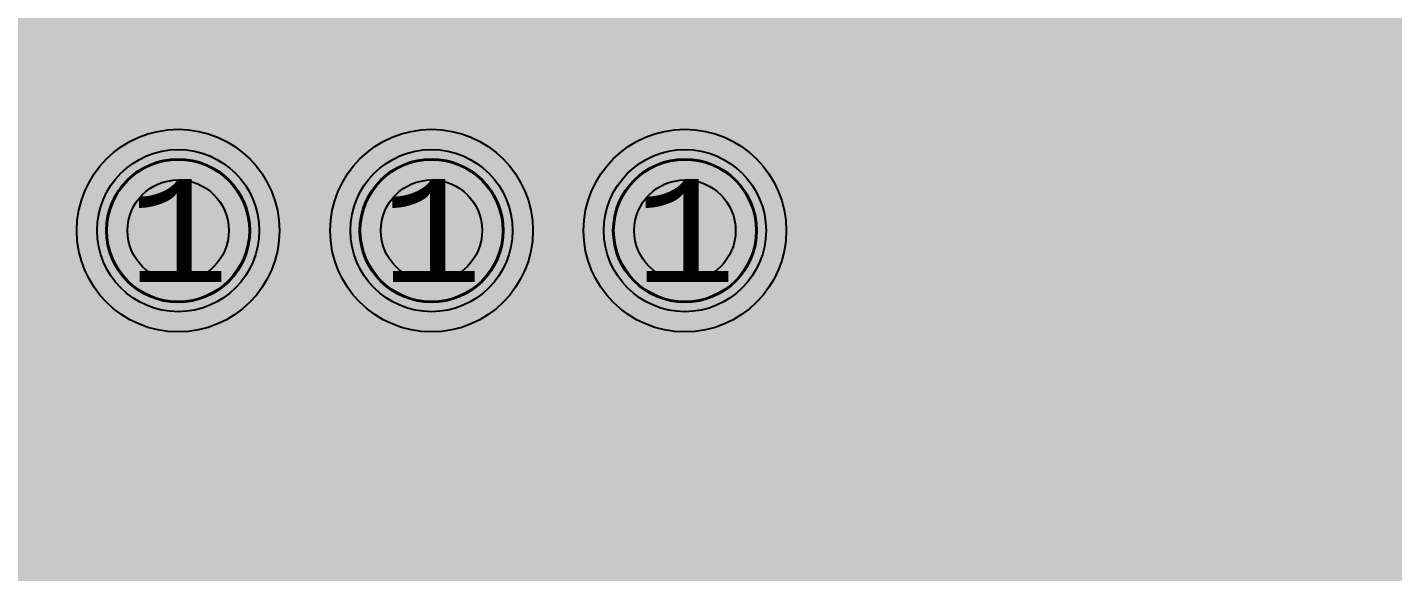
# Model space of a CAD drawing. Extents: x -28 to 199, y -61 to 255.
# Drawn here: x 68.26 to 74.99, y 210.82 to 213.5 of the extents above; entities that cross this region are included whole.
import ezdxf
from ezdxf.enums import TextEntityAlignment as Align

# ---------------------------------------------------------------- set-up
doc = ezdxf.new("R2010")
doc.units = 0
doc.header["$MEASUREMENT"] = 0
for name, color, linetype in [('ASSEMBLY_OUTLINES_BTM', 191, 'CONTINUOUS'), ('ASSEMBLY_PART_NUMBERS_BTM', 191, 'CONTINUOUS'), ('ASSEMBLY_PART_NUMBERS_TOP', 102, 'CONTINUOUS'), ('ASSEMBLY_REF_DES_BTM', 191, 'CONTINUOUS'), ('ASSEMBLY_REF_DES_TOP', 102, 'CONTINUOUS'), ('DRILL_DRAWING', 21, 'CONTINUOUS'), ('GENERATED_SILKSCREEN_BTM', 255, 'CONTINUOUS'), ('GENERATED_SILKSCREEN_TOP', 140, 'CONTINUOUS'), ('PART_HOLES_LAYER_2', 30, 'CONTINUOUS'), ('PART_HOLES_LAYER_3', 30, 'CONTINUOUS'), ('PART_HOLES_LAYER_BOTTOM', 30, 'CONTINUOUS'), ('PART_HOLES_LAYER_TOP', 30, 'CONTINUOUS'), ('PART_PADS_LAYER_2', 230, 'CONTINUOUS'), ('PART_PADS_LAYER_3', 81, 'CONTINUOUS'), ('PART_PADS_LAYER_BOTTOM', 10, 'CONTINUOUS'), ('PART_PADS_LAYER_TOP', 150, 'CONTINUOUS'), ('PIN_NUMBERS_BTM', 8, 'CONTINUOUS'), ('PIN_NUMBERS_TOP', 8, 'CONTINUOUS'), ('PLACEMENT_OUTLINES_BTM', 222, 'CONTINUOUS'), ('PLANE_SHAPES_LAYER_2', 230, 'CONTINUOUS'), ('PLANE_SHAPES_LAYER_3', 81, 'CONTINUOUS'), ('SILKSCREEN_OUTLINES_BTM', 211, 'CONTINUOUS'), ('SILKSCREEN_REF_DES_TOP', 150, 'CONTINUOUS'), ('SOLDERMASK_PADS_BTM', 12, 'CONTINUOUS'), ('SOLDERMASK_PADS_TOP', 180, 'CONTINUOUS'), ('TRACES_LAYER_BOTTOM', 10, 'CONTINUOUS'), ('TRACES_LAYER_TOP', 150, 'CONTINUOUS')]:
    doc.layers.add(name, color=color, linetype=linetype)
doc.styles.add('COURIER_NEW', font='COUR.TTF')
doc.styles.add('VERDANA', font='verdana.TTF')
doc.styles.add('VERIBEST_GERBER_0', font='txt')

msp = doc.modelspace()

# ---------------------------------------------------------------- hatches: boundary and pattern name
at = {"layer": 'ASSEMBLY_OUTLINES_BTM'}
h = msp.add_hatch(color=256, dxfattribs=at)
edge = h.paths.add_edge_path()
edge.add_arc((69, 212.5), 0.5, 0, 360)
h = msp.add_hatch(color=256, dxfattribs=at)
edge = h.paths.add_edge_path()
edge.add_arc((70.25, 212.5), 0.5, 0, 360)
h = msp.add_hatch(color=256, dxfattribs=at)
edge = h.paths.add_edge_path()
edge.add_arc((71.5, 212.5), 0.5, 0, 360)
at = {"layer": 'PART_HOLES_LAYER_2'}
h = msp.add_hatch(color=256, dxfattribs=at)
edge = h.paths.add_edge_path()
edge.add_arc((69, 212.5), 0.25, 0, 360)
h = msp.add_hatch(color=256, dxfattribs=at)
edge = h.paths.add_edge_path()
edge.add_arc((70.25, 212.5), 0.25, 0, 360)
h = msp.add_hatch(color=256, dxfattribs=at)
edge = h.paths.add_edge_path()
edge.add_arc((71.5, 212.5), 0.25, 0, 360)
at = {"layer": 'PART_HOLES_LAYER_3'}
h = msp.add_hatch(color=256, dxfattribs=at)
edge = h.paths.add_edge_path()
edge.add_arc((69, 212.5), 0.25, 0, 360)
h = msp.add_hatch(color=256, dxfattribs=at)
edge = h.paths.add_edge_path()
edge.add_arc((70.25, 212.5), 0.25, 0, 360)
h = msp.add_hatch(color=256, dxfattribs=at)
edge = h.paths.add_edge_path()
edge.add_arc((71.5, 212.5), 0.25, 0, 360)
at = {"layer": 'PART_HOLES_LAYER_BOTTOM'}
h = msp.add_hatch(color=256, dxfattribs=at)
edge = h.paths.add_edge_path()
edge.add_arc((69, 212.5), 0.25, 0, 360)
h = msp.add_hatch(color=256, dxfattribs=at)
edge = h.paths.add_edge_path()
edge.add_arc((70.25, 212.5), 0.25, 0, 360)
h = msp.add_hatch(color=256, dxfattribs=at)
edge = h.paths.add_edge_path()
edge.add_arc((71.5, 212.5), 0.25, 0, 360)
at = {"layer": 'PART_HOLES_LAYER_TOP'}
h = msp.add_hatch(color=256, dxfattribs=at)
edge = h.paths.add_edge_path()
edge.add_arc((69, 212.5), 0.25, 0, 360)
h = msp.add_hatch(color=256, dxfattribs=at)
edge = h.paths.add_edge_path()
edge.add_arc((70.25, 212.5), 0.25, 0, 360)
h = msp.add_hatch(color=256, dxfattribs=at)
edge = h.paths.add_edge_path()
edge.add_arc((71.5, 212.5), 0.25, 0, 360)
at = {"layer": 'PLANE_SHAPES_LAYER_2'}
h = msp.add_hatch(color=256, dxfattribs=at)
h.paths.add_polyline_path([(169.5, 129.25), (149.5, 129.25), (142.25, 122), (142.25, 90.5), (147.5, 90.5), (147.5, 80), (154, 80), (154, 69.25), (131.75, 69.25), (131.75, 73.25), (121.25, 73.25), (121.25, 81), (110.5, 81), (110.5, 125.75), (106.5, 125.75), (106.5, 128.75), (93.5, 128.75), (93.5, 120.25), (91.75, 120.25), (91.75, 121.5), (80, 121.5), (80, 118.25), (73.25, 118.25), (73.25, 124.5), (67.5, 124.5), (67.5, 128), (57.75, 128), (57.75, 120.25), (55.25, 120.25), (55.25, 121.5), (47.5, 121.5), (47.5, 119), (35, 119), (35, 134.75), (32.75, 134.75), (32.75, 159.75), (29.25, 159.75), (29.25, 175.25), (22.5, 175.25), (22.5, 195.25), (17.25, 195.25), (17.25, 198), (22.5, 198), (22.5, 216.5), (40.25, 216.5), (40.25, 235.5), (54.5, 235.5), (54.5, 254), (87.25, 254), (87.25, 236.25), (86.25, 236.25), (86.25, 228.75), (81, 228.75), (81, 218.75), (95.25, 218.75), (95.25, 194.5), (87, 194.5), (87, 172), (131.1, 172), (131.1, 208.75), (115.5, 208.75), (115.5, 213.75), (106.75, 213.75), (106.75, 218.75), (110.25, 222.25), (110.25, 226.25), (142.5, 226.25), (142.5, 221.5), (160.5, 221.5), (160.5, 240.75), (169.5, 240.75)])
h.paths.add_polyline_path([(35.5, 149.5), (41.75, 149.5), (41.75, 152), (39.25, 152), (39.25, 154), (37.75, 154), (37.75, 152), (35.5, 152)], flags=16)
h.paths.add_polyline_path([(37.5, 125.75), (37.5, 128.75), (42.75, 128.75), (42.75, 125.75)], flags=16)
h.paths.add_polyline_path([(52, 127.75), (52, 130.75), (54.25, 130.75), (54.25, 127.75)], flags=16)
h.paths.add_polyline_path([(50.75, 219.5), (50.75, 226.5), (71.75, 226.5), (71.75, 219.5)], flags=16)
h.paths.add_polyline_path([(66.5, 150.75), (66.5, 177.5), (72.25, 177.5), (72.25, 150.75)], flags=16)
h.paths.add_polyline_path([(47.25, 185.25), (73, 185.25), (73, 188.25), (70.25, 188.25), (70.25, 191), (47.25, 191)], flags=16)
h.paths.add_polyline_path([(84.5, 208), (84.5, 212.75), (85, 212.75), (85, 208)], flags=16)
h.paths.add_polyline_path([(61.5, 137.25), (87.75, 137.25), (87.75, 140.5), (84.75, 140.5), (84.75, 143), (61.5, 143)], flags=16)
h.paths.add_polyline_path([(88.75, 127), (88.75, 130), (91, 130), (91, 127)], flags=16)
h.paths.add_polyline_path([(85.5, 130.25), (85.5, 132.5), (91, 132.5), (91, 130.25)], flags=16)
h.paths.add_polyline_path([(108.75, 142.25), (135.75, 142.25), (135.75, 145.75), (132.25, 145.75), (132.25, 149), (108.75, 149)], flags=16)
h.paths.add_polyline_path([(114.25, 126.75), (140.75, 126.75), (140.75, 129.75), (137.25, 129.75), (137.25, 133), (114.25, 133)], flags=16)
h.paths.add_polyline_path([(155.25, 180.25), (166.25, 180.25), (166.25, 186.25), (152.25, 186.25), (152.25, 183), (155.25, 183)], flags=16)
at = {"layer": 'PLANE_SHAPES_LAYER_3'}
h = msp.add_hatch(color=256, dxfattribs=at)
h.paths.add_polyline_path([(169.5, 129.25), (149.5, 129.25), (142.25, 122), (142.25, 90.5), (147.5, 90.5), (147.5, 80), (154, 80), (154, 69.25), (131.75, 69.25), (131.75, 73.25), (121.25, 73.25), (121.25, 81), (110.5, 81), (110.5, 125.75), (106.5, 125.75), (106.5, 128.75), (93.5, 128.75), (93.5, 120.25), (91.75, 120.25), (91.75, 121.5), (80, 121.5), (80, 118.25), (73.25, 118.25), (73.25, 124.5), (67.5, 124.5), (67.5, 127.75), (58.25, 127.75), (58.25, 130.25), (88.75, 130.25), (88.75, 127), (91, 127), (91, 132.5), (55, 132.5), (55, 131.25), (52, 131.25), (52, 127.75), (55, 127.75), (55, 127.25), (57.75, 127.25), (57.75, 120.25), (55.25, 120.25), (55.25, 121.5), (47.5, 121.5), (47.5, 119), (35, 119), (35, 134.75), (32.75, 134.75), (32.75, 159.75), (29.25, 159.75), (29.25, 175.25), (22.5, 175.25), (22.5, 195.25), (17.25, 195.25), (17.25, 198), (22.5, 198), (22.5, 216.5), (40.25, 216.5), (40.25, 235.5), (54.5, 235.5), (54.5, 254), (87.25, 254), (87.25, 236.25), (86.25, 236.25), (86.25, 228.75), (81, 228.75), (81, 218.75), (95.25, 218.75), (95.25, 194.5), (87, 194.5), (87, 172), (131.1, 172), (131.1, 208.75), (115.5, 208.75), (115.5, 213.75), (106.75, 213.75), (106.75, 218.75), (110.25, 222.25), (110.25, 226.25), (142.5, 226.25), (142.5, 221.5), (160.5, 221.5), (160.5, 240.75), (169.5, 240.75)])
h.paths.add_polyline_path([(35.5, 149.5), (41.75, 149.5), (41.75, 152), (39.25, 152), (39.25, 154), (37.75, 154), (37.75, 152), (35.5, 152)], flags=16)
h.paths.add_polyline_path([(37.5, 125.75), (37.5, 128.75), (42.75, 128.75), (42.75, 125.75)], flags=16)
h.paths.add_polyline_path([(50.75, 219.5), (50.75, 226.5), (71.75, 226.5), (71.75, 219.5)], flags=16)
h.paths.add_polyline_path([(66.5, 150.75), (66.5, 177.5), (72.25, 177.5), (72.25, 150.75)], flags=16)
h.paths.add_polyline_path([(47.25, 185.25), (73, 185.25), (73, 188.25), (70.25, 188.25), (70.25, 191), (47.25, 191)], flags=16)
h.paths.add_polyline_path([(84.5, 208), (84.5, 212.75), (85, 212.75), (85, 208)], flags=16)
h.paths.add_polyline_path([(61.5, 137.25), (87.75, 137.25), (87.75, 140.5), (84.75, 140.5), (84.75, 143), (61.5, 143)], flags=16)
h.paths.add_polyline_path([(108.75, 142.25), (135.75, 142.25), (135.75, 145.75), (132.25, 145.75), (132.25, 149), (108.75, 149)], flags=16)
h.paths.add_polyline_path([(114.25, 126.75), (140.75, 126.75), (140.75, 129.75), (137.25, 129.75), (137.25, 133), (114.25, 133)], flags=16)
h.paths.add_polyline_path([(155.25, 180.25), (166.25, 180.25), (166.25, 186.25), (152.25, 186.25), (152.25, 183), (155.25, 183)], flags=16)

# ---------------------------------------------------------------- linework, layer by layer
at = {"layer": 'ASSEMBLY_OUTLINES_BTM'}
for centre in [(69, 212.5), (70.25, 212.5), (71.5, 212.5)]:
    msp.add_circle(centre, 0.5, dxfattribs=at)
at = {"layer": 'GENERATED_SILKSCREEN_BTM', "const_width": 0.15}
for points in [[(67.25, 212.5, -1), (68.25, 212.5, -1)], [(68.5, 212.5, -1), (69.5, 212.5, -1)], [(69.75, 212.5, -1), (70.75, 212.5, -1)], [(71, 212.5, -1), (72, 212.5, -1)]]:
    msp.add_lwpolyline(points, format="xyb", close=True, dxfattribs=at)
at = {"layer": 'GENERATED_SILKSCREEN_TOP', "const_width": 0.15}
for points in [[(74.877, 213.738), (75.01, 213.575), (75.01, 213.252), (74.883, 213.096), (74.561, 213.096), (74.436, 213.252), (74.436, 213.575), (74.568, 213.738)], [(74.394, 213.582), (74.394, 213.245), (74.394, 213.242), (74.395, 213.241), (74.395, 213.24), (74.396, 213.238), (74.396, 213.236), (74.398, 213.232), (74.536, 213.063), (74.539, 213.06), (74.541, 213.059), (74.547, 213.057), (74.551, 213.056), (74.893, 213.056), (74.898, 213.057), (74.903, 213.059), (74.905, 213.059), (74.906, 213.06), (74.908, 213.062), (74.91, 213.063), (75.046, 213.232), (75.048, 213.237), (75.049, 213.24), (75.05, 213.245), (75.05, 213.582)], [(75.36, 212.213), (74.753, 212.82), (74.747, 212.824), (74.741, 212.826), (74.735, 212.825), (74.728, 212.821), (74.723, 212.819), (74.72, 212.815), (74.718, 212.811), (74.717, 212.806), (74.717, 212.218), (74.414, 212.218)], [(74.759, 212.756), (75.295, 212.218), (74.759, 212.218), (74.759, 212.756)], [(74.414, 212.218), (74.407, 212.217), (74.401, 212.212), (74.398, 212.205), (74.397, 212.198), (74.398, 212.191), (74.401, 212.185), (74.407, 212.18), (74.414, 212.178), (74.717, 212.178), (74.717, 212.131), (74.719, 212.124), (74.723, 212.118), (74.73, 212.115), (74.737, 212.114), (74.745, 212.115), (74.752, 212.118), (74.757, 212.124), (74.759, 212.131), (74.759, 212.178), (75.346, 212.178)], [(74.398, 211.703), (74.535, 211.871), (74.54, 211.876), (74.546, 211.877), (74.553, 211.876), (74.56, 211.872), (74.566, 211.868), (74.569, 211.861), (74.57, 211.855), (74.568, 211.848), (74.435, 211.685), (74.435, 211.362), (74.561, 211.206), (74.92, 211.206), (74.81, 211.342), (74.808, 211.346), (74.807, 211.347), (74.806, 211.35), (74.806, 211.354), (74.806, 211.691), (74.806, 211.695), (74.809, 211.701), (74.81, 211.703), (74.946, 211.871), (74.947, 211.873), (74.949, 211.875), (74.952, 211.877), (74.959, 211.879), (74.963, 211.88), (75.237, 211.88)], [(75.227, 211.839), (74.973, 211.839), (74.846, 211.685), (74.846, 211.362), (74.973, 211.206), (75.227, 211.206), (75.353, 211.362), (75.353, 211.685), (75.227, 211.839)], [(75.237, 211.166), (74.551, 211.166), (74.548, 211.167), (74.541, 211.169), (74.539, 211.17), (74.535, 211.173), (74.398, 211.341), (74.396, 211.346), (74.395, 211.347), (74.395, 211.349), (74.395, 211.351), (74.394, 211.352), (74.394, 211.354), (74.394, 211.691), (74.395, 211.695), (74.396, 211.699), (74.398, 211.703)]]:
    msp.add_lwpolyline(points, dxfattribs=at)
at = {"layer": 'PART_HOLES_LAYER_2'}
for centre in [(69, 212.5), (70.25, 212.5), (71.5, 212.5)]:
    msp.add_circle(centre, 0.25, dxfattribs=at)
at = {"layer": 'PART_HOLES_LAYER_3'}
for centre in [(69, 212.5), (70.25, 212.5), (71.5, 212.5)]:
    msp.add_circle(centre, 0.25, dxfattribs=at)
at = {"layer": 'PART_HOLES_LAYER_BOTTOM'}
for centre in [(69, 212.5), (70.25, 212.5), (71.5, 212.5)]:
    msp.add_circle(centre, 0.25, dxfattribs=at)
at = {"layer": 'PART_HOLES_LAYER_TOP'}
for centre in [(69, 212.5), (70.25, 212.5), (71.5, 212.5)]:
    msp.add_circle(centre, 0.25, dxfattribs=at)
at = {"layer": 'PART_PADS_LAYER_2'}
for centre in [(69, 212.5), (70.25, 212.5), (71.5, 212.5)]:
    msp.add_circle(centre, 0.35, dxfattribs=at)
at = {"layer": 'PART_PADS_LAYER_3'}
for centre in [(69, 212.5), (70.25, 212.5), (71.5, 212.5)]:
    msp.add_circle(centre, 0.35, dxfattribs=at)
at = {"layer": 'PART_PADS_LAYER_BOTTOM'}
for centre in [(69, 212.5), (70.25, 212.5), (71.5, 212.5)]:
    msp.add_circle(centre, 0.35, dxfattribs=at)
at = {"layer": 'PART_PADS_LAYER_TOP'}
for centre in [(69, 212.5), (70.25, 212.5), (71.5, 212.5)]:
    msp.add_circle(centre, 0.35, dxfattribs=at)
at = {"layer": 'PLACEMENT_OUTLINES_BTM'}
for centre in [(69, 212.5), (70.25, 212.5), (71.5, 212.5)]:
    msp.add_circle(centre, 0.355, dxfattribs=at)
at = {"layer": 'SILKSCREEN_OUTLINES_BTM'}
for centre in [(69, 212.5), (70.25, 212.5), (71.5, 212.5)]:
    msp.add_circle(centre, 0.5, dxfattribs=at)
at = {"layer": 'SOLDERMASK_PADS_BTM'}
for centre in [(69, 212.5), (70.25, 212.5), (71.5, 212.5)]:
    msp.add_circle(centre, 0.4, dxfattribs=at)
at = {"layer": 'SOLDERMASK_PADS_TOP'}
for centre in [(69, 212.5), (70.25, 212.5), (71.5, 212.5)]:
    msp.add_circle(centre, 0.4, dxfattribs=at)
at = {"layer": 'TRACES_LAYER_BOTTOM', "const_width": 0.5}
for points in [[(70.25, 221.25), (70.25, 217.02734), (79.4004, 207.87694), (79.4004, 206.05744), (81.59983, 203.85801), (81.59983, 199.27683), (81, 198.677), (81, 197.85)], [(77.75, 204.25), (77.75, 208.48333), (72.38333, 213.85), (64.5, 213.85)]]:
    msp.add_lwpolyline(points, dxfattribs=at)
at = {"layer": 'TRACES_LAYER_TOP'}
for points, const_width in [([(69, 215.15), (69, 215.1), (71.05664, 213.04336), (71.05664, 212.94336), (71.5, 212.5)], 0.5), ([(70.25, 212.5), (69.80664, 212.94336), (69.66805, 212.94336), (67.777, 214.8344), (67, 214.8344), (67, 215.15)], 0.35), ([(72.5, 214.6), (72.5, 211.71056), (71.96929, 211.17986), (65.56524, 211.17986), (64.36601, 209.98063), (64.36601, 208.48063), (64.629, 208.21765), (64.629, 207.28235), (63.5, 206.15335), (63.5, 203.85)], 0.75), ([(64, 214.15), (67.35, 214.15), (69, 212.5)], 0.5)]:
    msp.add_lwpolyline(points, dxfattribs=dict(at, const_width=const_width))

# ---------------------------------------------------------------- texts
at = {"layer": 'ASSEMBLY_PART_NUMBERS_BTM', "style": 'VERIBEST_GERBER_0', "text_generation_flag": 2}
for s, p in [('NLFV32T-1R0M-EF', (70.21, 237.25)), ('CL10B104KB8SFNC', (66.96, 231)), ('UDZSTE-175.1B', (70.29, 230.75)), ('MCR25JZHJ000', (67.04, 215.25))]:
    msp.add_text(s, height=2.032, rotation=90, dxfattribs=at).set_placement(p, align=Align.TOP_LEFT)
for s, p in [('TP-1_OSC_OSC', (69, 215.04)), ('TP-1_OSC_OSC', (70.25, 215.04)), ('TP-1_OSC_OSC', (71.5, 215.04)), ('CL21B225KOFNNNE', (100, 211.21))]:
    msp.add_text(s, height=2.032, dxfattribs=at).set_placement(p, align=Align.TOP_LEFT)
at = {"layer": 'ASSEMBLY_PART_NUMBERS_TOP', "style": 'VERIBEST_GERBER_0'}
for s, p in [('ERJ-3GEY0R00V', (69.54, 216)), ('MCR25JZHJ000', (69.96, 216)), ('ERJ-3GEY0R00V', (71.54, 216)), ('MPZ1608S221A_1', (75.71, 213.25))]:
    msp.add_text(s, height=2.032, rotation=270, dxfattribs=at).set_placement(p, align=Align.TOP_LEFT)
at = {"layer": 'ASSEMBLY_REF_DES_BTM', "style": 'VERDANA', "text_generation_flag": 2}
msp.add_text('OSC19', height=1.2, dxfattribs=at).set_placement((78.3, 213.1), align=Align.TOP_LEFT)
at = {"layer": 'ASSEMBLY_REF_DES_TOP', "style": 'VERDANA'}
msp.add_text('D21', height=1.5, dxfattribs=at).set_placement((71.85, 212.85), align=Align.TOP_LEFT)
at = {"layer": 'DRILL_DRAWING', "style": 'VERIBEST_GERBER_0'}
for p in [(67.75, 212.5), (69, 212.5), (70.25, 212.5), (71.5, 212.5)]:
    msp.add_text('B', height=2, dxfattribs=at).set_placement(p, align=Align.MIDDLE_CENTER)
at = {"layer": 'PIN_NUMBERS_BTM', "style": 'COURIER_NEW'}
for p in [(69, 212.5), (70.25, 212.5), (71.5, 212.5)]:
    msp.add_text('1', height=0.508, dxfattribs=at).set_placement(p, align=Align.MIDDLE_CENTER)
at = {"layer": 'PIN_NUMBERS_TOP', "style": 'COURIER_NEW'}
for p in [(69, 212.5), (70.25, 212.5), (71.5, 212.5)]:
    msp.add_text('1', height=0.508, dxfattribs=at).set_placement(p, align=Align.MIDDLE_CENTER)
at = {"layer": 'SILKSCREEN_REF_DES_TOP', "style": 'VERIBEST_GERBER_0'}
msp.add_text('R549', height=1, rotation=270, dxfattribs=at).set_placement((75.39, 214.85), align=Align.TOP_LEFT)

doc.saveas('drawing.dxf')
